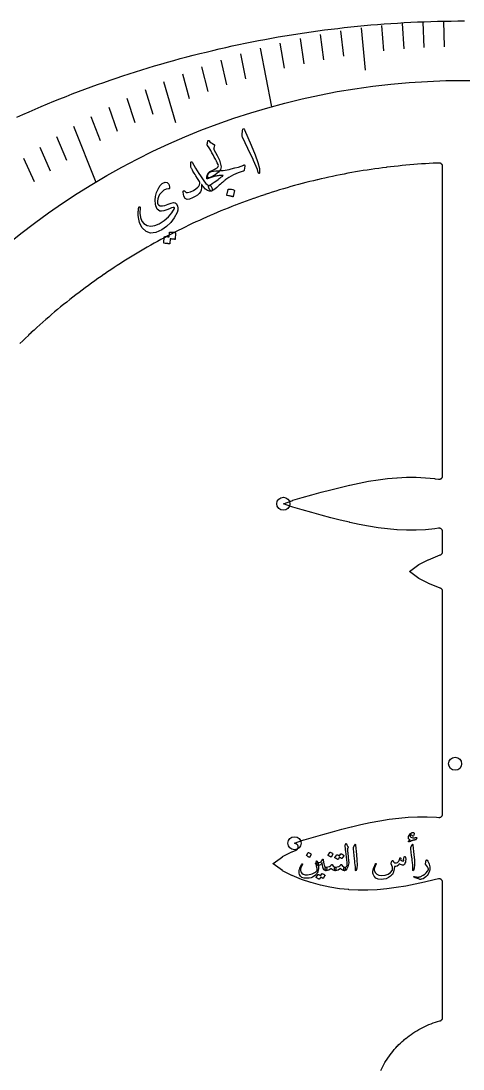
# Model space of a CAD drawing. Header units: millimetres. Extents: x -79 to 79, y -79 to 79.
# Drawn here: x -32.2 to -0.1, y 3 to 79.2 of the extents above; entities that cross this region are included whole.
import ezdxf

# ---------------------------------------------------------------- set-up
doc = ezdxf.new("R2010")
doc.units = ezdxf.units.MM
for name, color, linetype in [('CUT_INNER', 6, 'Continuous'), ('CUT_OUTER', 1, 'Continuous'), ('ENGRAVE', 7, 'Continuous'), ('ENGRAVE_FINE', 8, 'Continuous'), ('TEXT', 5, 'Continuous')]:
    doc.layers.add(name, color=color, linetype=linetype)

msp = doc.modelspace()

# ---------------------------------------------------------------- linework, layer by layer
at = {"layer": 'CUT_INNER'}
msp.add_lwpolyline([(-6.085, 2.8797), (-6.0139, 3.0254), (-6.0125, 3.0281), (-5.9378, 3.1721), (-5.9364, 3.1748), (-5.8582, 3.3168), (-5.8567, 3.3195), (-5.775, 3.4596), (-5.7734, 3.4622), (-5.6884, 3.6003), (-5.6867, 3.6029), (-5.5983, 3.7388), (-5.5966, 3.7414), (-5.5048, 3.8751), (-5.5031, 3.8776), (-5.4081, 4.009), (-5.4063, 4.0115), (-5.3081, 4.1405), (-5.3062, 4.1429), (-5.2049, 4.2695), (-5.2029, 4.2719), (-5.0985, 4.396), (-5.0965, 4.3983), (-4.9891, 4.5198), (-4.987, 4.5221), (-4.8767, 4.6409), (-4.8746, 4.6431), (-4.7613, 4.7591), (-4.7591, 4.7613), (-4.6431, 4.8746), (-4.6409, 4.8767), (-4.5221, 4.987), (-4.5198, 4.9891), (-4.3983, 5.0965), (-4.396, 5.0985), (-4.2719, 5.2029), (-4.2695, 5.2049), (-4.1429, 5.3062), (-4.1405, 5.3081), (-4.0115, 5.4063), (-4.009, 5.4081), (-3.8776, 5.5031), (-3.8751, 5.5048), (-3.7414, 5.5966), (-3.7388, 5.5983), (-3.6029, 5.6867), (-3.6003, 5.6884), (-3.4622, 5.7734), (-3.4596, 5.775), (-3.3195, 5.8567), (-3.3168, 5.8582), (-3.1748, 5.9364), (-3.1721, 5.9378), (-3.0281, 6.0125), (-3.0254, 6.0139), (-2.8797, 6.085), (-2.8769, 6.0863), (-2.7295, 6.1538), (-2.7267, 6.1551), (-2.5776, 6.219), (-2.5748, 6.2201), (-2.4242, 6.2803), (-2.4214, 6.2814), (-2.2694, 6.3379), (-2.2665, 6.339), (-2.1132, 6.3917), (-2.1102, 6.3927), (-1.9557, 6.4417), (-1.9527, 6.4425), (-1.797, 6.4877), (-1.794, 6.4885), (-1.7703, 6.4948), (-1.7462, 6.5024), (-1.7231, 6.5125), (-1.701, 6.5248), (-1.6804, 6.5393), (-1.6613, 6.5558), (-1.6439, 6.5741), (-1.6285, 6.5941), (-1.6152, 6.6156), (-1.6041, 6.6383), (-1.5954, 6.6619), (-1.5891, 6.6864), (-1.5853, 6.7113), (-1.584, 6.7365), (-1.584, 16.5679), (-1.5851, 16.5917), (-1.5886, 16.6154), (-1.5942, 16.6387), (-1.6021, 16.6613), (-1.6121, 16.683), (-1.6241, 16.7037), (-1.638, 16.7231), (-1.6538, 16.7411), (-1.6712, 16.7576), (-1.69, 16.7722), (-1.7102, 16.7851), (-1.7316, 16.7959), (-1.7538, 16.8047), (-1.7768, 16.8112), (-1.8003, 16.8156), (-1.8242, 16.8177), (-1.8481, 16.8175), (-1.8719, 16.815), (-1.8953, 16.8102), (-2.2008, 16.7329), (-2.2026, 16.7325), (-2.8892, 16.5698), (-2.8916, 16.5693), (-3.5776, 16.4208), (-3.5806, 16.4202), (-4.266, 16.289), (-4.2696, 16.2884), (-4.9544, 16.1776), (-4.9586, 16.177), (-5.6428, 16.0897), (-5.6476, 16.0892), (-6.3313, 16.0282), (-6.3365, 16.0279), (-7.0197, 15.9959), (-7.0255, 15.9957), (-7.7082, 15.9952), (-7.7144, 15.9954), (-8.3967, 16.0285), (-8.4032, 16.029), (-9.0853, 16.0979), (-9.092, 16.0988), (-9.7739, 16.2053), (-9.7808, 16.2066), (-10.4625, 16.3525), (-10.4695, 16.3542), (-11.1512, 16.5417), (-11.1583, 16.5439), (-11.8396, 16.7758), (-11.8472, 16.7786), (-12.5277, 17.0602), (-12.5365, 17.0643), (-13.2162, 17.4093), (-13.2207, 17.4118), (-13.225, 17.4148), (-13.9046, 17.9177), (-13.9091, 17.9214), (-13.9046, 17.925), (-13.225, 18.428), (-13.2207, 18.4309), (-13.2162, 18.4335), (-12.5365, 18.7785), (-12.5277, 18.7826), (-12.2363, 18.9031), (-12.2137, 18.9138), (-12.1922, 18.9268), (-12.1722, 18.9418), (-12.1537, 18.9587), (-12.1371, 18.9774), (-12.1224, 18.9977), (-12.1098, 19.0193), (-12.0994, 19.0421), (-12.0914, 19.0658), (-12.0858, 19.0902), (-12.0826, 19.115), (-12.0819, 19.1401), (-12.0838, 19.165), (-12.0881, 19.1897), (-12.0949, 19.2138), (-12.104, 19.2371), (-12.1155, 19.2593), (-12.1291, 19.2804), (-12.1447, 19.2999), (-12.1622, 19.3178), (-12.1815, 19.3338), (-12.2022, 19.3479), (-12.2242, 19.3598), (-12.2473, 19.3694), (-12.3462, 19.4049), (-12.3514, 19.4071), (-12.3462, 19.4093), (-11.6671, 19.6533), (-11.6599, 19.6557), (-10.9755, 19.8562), (-10.9742, 19.8566), (-10.287, 20.05), (-9.5984, 20.2387), (-8.9094, 20.4214), (-8.9081, 20.4217), (-8.221, 20.5956), (-8.2191, 20.596), (-7.5325, 20.7587), (-7.5302, 20.7592), (-6.8441, 20.9077), (-6.8412, 20.9083), (-6.1557, 21.0395), (-6.1522, 21.0401), (-5.4673, 21.1509), (-5.4632, 21.1515), (-4.7789, 21.2388), (-4.7742, 21.2393), (-4.0905, 21.3003), (-4.0852, 21.3006), (-3.4021, 21.3326), (-3.3963, 21.3327), (-2.7136, 21.3333), (-2.7074, 21.3331), (-2.025, 21.3), (-2.0186, 21.2995), (-1.8591, 21.2834), (-1.8346, 21.2821), (-1.81, 21.2832), (-1.7857, 21.2868), (-1.7619, 21.2927), (-1.7387, 21.301), (-1.7165, 21.3114), (-1.6954, 21.324), (-1.6757, 21.3386), (-1.6574, 21.3551), (-1.6409, 21.3733), (-1.6263, 21.393), (-1.6136, 21.4141), (-1.6031, 21.4363), (-1.5948, 21.4594), (-1.5888, 21.4833), (-1.5852, 21.5076), (-1.584, 21.5321), (-1.584, 37.7228), (-1.5851, 37.7467), (-1.5886, 37.7703), (-1.5942, 37.7935), (-1.6021, 37.8161), (-1.612, 37.8378), (-1.624, 37.8585), (-1.6379, 37.8779), (-1.6536, 37.8959), (-1.671, 37.9123), (-1.6898, 37.927), (-1.7099, 37.9398), (-1.7312, 37.9507), (-1.7534, 37.9595), (-1.9275, 38.0187), (-1.9351, 38.0216), (-2.6156, 38.3031), (-2.6244, 38.3072), (-3.3041, 38.6522), (-3.3086, 38.6547), (-3.3129, 38.6577), (-3.9925, 39.1607), (-3.997, 39.1643), (-3.9925, 39.168), (-3.3129, 39.6709), (-3.3086, 39.6739), (-3.3041, 39.6764), (-2.6244, 40.0214), (-2.6156, 40.0255), (-1.9351, 40.3071), (-1.9275, 40.3099), (-1.7534, 40.3691), (-1.7312, 40.3779), (-1.7099, 40.3888), (-1.6898, 40.4016), (-1.671, 40.4163), (-1.6536, 40.4327), (-1.6379, 40.4507), (-1.624, 40.4702), (-1.612, 40.4908), (-1.6021, 40.5125), (-1.5942, 40.5351), (-1.5886, 40.5583), (-1.5851, 40.582), (-1.584, 40.6058), (-1.584, 42.065), (-1.5851, 42.0889), (-1.5886, 42.1126), (-1.5943, 42.1359), (-1.6022, 42.1585), (-1.6122, 42.1803), (-1.6242, 42.201), (-1.6382, 42.2204), (-1.654, 42.2385), (-1.6714, 42.2549), (-1.6904, 42.2696), (-1.7106, 42.2824), (-1.732, 42.2932), (-1.7543, 42.3019), (-1.7774, 42.3085), (-1.8009, 42.3128), (-1.8248, 42.3148), (-1.8488, 42.3145), (-1.8726, 42.312), (-2.1404, 42.2701), (-2.1471, 42.2693), (-2.8292, 42.2004), (-2.8357, 42.1999), (-3.5181, 42.1667), (-3.5242, 42.1666), (-4.207, 42.1671), (-4.2127, 42.1672), (-4.8959, 42.1992), (-4.9012, 42.1996), (-5.5849, 42.2606), (-5.5896, 42.2611), (-6.2739, 42.3484), (-6.278, 42.349), (-6.9628, 42.4597), (-6.9664, 42.4604), (-7.6518, 42.5915), (-7.6548, 42.5921), (-8.3408, 42.7406), (-8.3432, 42.7411), (-9.0298, 42.9038), (-9.0316, 42.9043), (-9.7187, 43.0781), (-9.7201, 43.0785), (-10.4071, 43.2606), (-11.096, 43.4493), (-11.7849, 43.6433), (-11.7861, 43.6436), (-12.4706, 43.8442), (-12.4777, 43.8465), (-13.1569, 44.0906), (-13.162, 44.0927), (-13.1569, 44.0949), (-12.4777, 44.339), (-12.4706, 44.3413), (-11.7861, 44.5418), (-11.7849, 44.5422), (-11.0976, 44.7356), (-10.4091, 44.9243), (-9.7201, 45.107), (-9.7187, 45.1073), (-9.0316, 45.2812), (-9.0298, 45.2816), (-8.3432, 45.4443), (-8.3408, 45.4449), (-7.6548, 45.5933), (-7.6518, 45.5939), (-6.9664, 45.7251), (-6.9628, 45.7257), (-6.278, 45.8365), (-6.2739, 45.8371), (-5.5896, 45.9244), (-5.5849, 45.9249), (-4.9012, 45.9859), (-4.8959, 45.9862), (-4.2127, 46.0182), (-4.207, 46.0184), (-3.5242, 46.0189), (-3.5181, 46.0187), (-2.8357, 45.9856), (-2.8292, 45.9851), (-2.1471, 45.9162), (-2.1404, 45.9153), (-1.8726, 45.8735), (-1.8488, 45.8709), (-1.8248, 45.8707), (-1.8009, 45.8727), (-1.7774, 45.877), (-1.7543, 45.8835), (-1.732, 45.8923), (-1.7106, 45.9031), (-1.6904, 45.9159), (-1.6714, 45.9306), (-1.654, 45.947), (-1.6382, 45.965), (-1.6242, 45.9845), (-1.6122, 46.0052), (-1.6022, 46.027), (-1.5943, 46.0496), (-1.5886, 46.0728), (-1.5851, 46.0966), (-1.584, 46.1205), (-1.584, 68.6172), (-1.5853, 68.6423), (-1.589, 68.6672), (-1.5953, 68.6916), (-1.604, 68.7152), (-1.615, 68.7378), (-1.6282, 68.7592), (-1.6435, 68.7792), (-1.6608, 68.7975), (-1.6798, 68.814), (-1.7003, 68.8285), (-1.7222, 68.8409), (-1.7453, 68.851), (-1.7692, 68.8587), (-1.7938, 68.864), (-1.8188, 68.8668), (-1.844, 68.867), (-1.9861, 68.8614), (-1.9876, 68.8613), (-2.2697, 68.8483), (-2.2712, 68.8482), (-2.5532, 68.8335), (-2.5548, 68.8334), (-2.8367, 68.817), (-2.8382, 68.8169), (-3.12, 68.7987), (-3.1215, 68.7986), (-3.4032, 68.7787), (-3.4048, 68.7786), (-3.6863, 68.7569), (-3.6878, 68.7568), (-3.9693, 68.7334), (-3.9708, 68.7333), (-4.2521, 68.7082), (-4.2536, 68.7081), (-4.5347, 68.6813), (-4.5362, 68.6811), (-4.8172, 68.6526), (-4.8187, 68.6524), (-5.0995, 68.6221), (-5.101, 68.622), (-5.3815, 68.59), (-5.3831, 68.5898), (-5.6634, 68.5561), (-5.665, 68.5559), (-5.9451, 68.5205), (-5.9466, 68.5203), (-6.2266, 68.4831), (-6.2281, 68.4829), (-6.5078, 68.4441), (-6.5093, 68.4439), (-6.7888, 68.4033), (-6.7903, 68.4031), (-7.0695, 68.3608), (-7.071, 68.3605), (-7.3499, 68.3165), (-7.3515, 68.3163), (-7.6301, 68.2706), (-7.6316, 68.2703), (-7.91, 68.2229), (-7.9115, 68.2226), (-8.1896, 68.1735), (-8.1911, 68.1732), (-8.4689, 68.1224), (-8.4704, 68.1221), (-8.7478, 68.0696), (-8.7494, 68.0693), (-9.0265, 68.015), (-9.028, 68.0147), (-9.3048, 67.9588), (-9.3063, 67.9585), (-9.5827, 67.9009), (-9.5842, 67.9005), (-9.8603, 67.8412), (-9.8618, 67.8409), (-10.1375, 67.7799), (-10.139, 67.7795), (-10.4144, 67.7168), (-10.4159, 67.7165), (-10.6908, 67.652), (-10.6923, 67.6517), (-10.9668, 67.5856), (-10.9683, 67.5852), (-11.2425, 67.5175), (-11.2439, 67.5171), (-11.5177, 67.4476), (-11.5191, 67.4473), (-11.7924, 67.3761), (-11.7939, 67.3757), (-12.0667, 67.3029), (-12.0682, 67.3025), (-12.3406, 67.228), (-12.3421, 67.2276), (-12.614, 67.1515), (-12.6155, 67.1511), (-12.887, 67.0732), (-12.8884, 67.0728), (-13.1594, 66.9933), (-13.1609, 66.9929), (-13.4313, 66.9118), (-13.4328, 66.9113), (-13.7028, 66.8285), (-13.7043, 66.8281), (-13.9737, 66.7436), (-13.9752, 66.7431), (-14.2441, 66.657), (-14.2456, 66.6566), (-14.514, 66.5688), (-14.5154, 66.5683), (-14.7833, 66.4789), (-14.7848, 66.4784), (-15.0521, 66.3874), (-15.0535, 66.3869), (-15.3203, 66.2942), (-15.3217, 66.2937), (-15.5879, 66.1994), (-15.5893, 66.1989), (-15.8549, 66.1029), (-15.8563, 66.1024), (-16.1213, 66.0048), (-16.1228, 66.0043), (-16.3872, 65.9051), (-16.3886, 65.9045), (-16.6524, 65.8037), (-16.6538, 65.8032), (-16.917, 65.7007), (-16.9184, 65.7002), (-17.1809, 65.5961), (-17.1823, 65.5955), (-17.4442, 65.4899), (-17.4456, 65.4893), (-17.7069, 65.382), (-17.7083, 65.3815), (-17.9688, 65.2726), (-17.9702, 65.272), (-18.2301, 65.1615), (-18.2315, 65.1609), (-18.4907, 65.0489), (-18.4922, 65.0483), (-18.7507, 64.9346), (-18.7521, 64.934), (-19.0099, 64.8188), (-19.0113, 64.8181), (-19.2684, 64.7013), (-19.2698, 64.7007), (-19.5261, 64.5823), (-19.5275, 64.5817), (-19.7832, 64.4617), (-19.7846, 64.4611), (-20.0395, 64.3395), (-20.0408, 64.3389), (-20.295, 64.2158), (-20.2964, 64.2151), (-20.5498, 64.0905), (-20.5511, 64.0898), (-20.8038, 63.9636), (-20.8051, 63.9629), (-21.057, 63.8352), (-21.0584, 63.8345), (-21.3094, 63.7052), (-21.3108, 63.7045), (-21.561, 63.5737), (-21.5624, 63.573), (-21.8118, 63.4406), (-21.8132, 63.4399), (-22.0618, 63.306), (-22.0632, 63.3053), (-22.311, 63.1699), (-22.3123, 63.1691), (-22.5593, 63.0322), (-22.5606, 63.0315), (-22.8068, 62.893), (-22.8081, 62.8923), (-23.0534, 62.7523), (-23.0547, 62.7516), (-23.2991, 62.6101), (-23.3004, 62.6094), (-23.544, 62.4664), (-23.5453, 62.4656), (-23.788, 62.3212), (-23.7893, 62.3204), (-24.031, 62.1745), (-24.0323, 62.1737), (-24.2732, 62.0263), (-24.2745, 62.0255), (-24.5145, 61.8766), (-24.5158, 61.8758), (-24.7548, 61.7255), (-24.7561, 61.7246), (-24.9942, 61.5728), (-24.9955, 61.572), (-25.2327, 61.4187), (-25.234, 61.4179), (-25.4702, 61.2632), (-25.4715, 61.2623), (-25.7068, 61.1062), (-25.708, 61.1053), (-25.9424, 60.9477), (-25.9436, 60.9469), (-26.177, 60.7878), (-26.1782, 60.7869), (-26.4106, 60.6265), (-26.4119, 60.6256), (-26.6432, 60.4637), (-26.6445, 60.4628), (-26.8749, 60.2995), (-26.8761, 60.2986), (-27.1055, 60.1339), (-27.1067, 60.133), (-27.3351, 59.9669), (-27.3363, 59.966), (-27.5636, 59.7985), (-27.5649, 59.7975), (-27.7912, 59.6286), (-27.7924, 59.6277), (-28.0177, 59.4574), (-28.0189, 59.4565), (-28.2431, 59.2848), (-28.2443, 59.2839), (-28.4674, 59.1108), (-28.4687, 59.1099), (-28.6907, 58.9355), (-28.6919, 58.9345), (-28.913, 58.7587), (-28.9142, 58.7578), (-29.1341, 58.5806), (-29.1353, 58.5797), (-29.3541, 58.4012), (-29.3553, 58.4002), (-29.573, 58.2204), (-29.5742, 58.2194), (-29.7908, 58.0383), (-29.792, 58.0373), (-30.0075, 57.8548), (-30.0087, 57.8538), (-30.2231, 57.67), (-30.2243, 57.669), (-30.4375, 57.4839), (-30.4387, 57.4829), (-30.6508, 57.2965), (-30.6519, 57.2955), (-30.8629, 57.1078), (-30.8641, 57.1068), (-31.0739, 56.9178), (-31.075, 56.9167), (-31.2837, 56.7265), (-31.2848, 56.7254), (-31.4923, 56.5339), (-31.4934, 56.5328), (-31.6997, 56.34), (-31.7008, 56.339), (-31.9059, 56.1449), (-31.907, 56.1438), (-32.111, 55.9485), (-32.1121, 55.9474), (-32.3148, 55.7508)], dxfattribs=at)
at = {"layer": 'CUT_OUTER'}
msp.add_lwpolyline([(-32.5395, 72.2068), (-32.0958, 72.4051), (-31.6509, 72.6007), (-31.2049, 72.7935), (-30.7576, 72.9836), (-30.3092, 73.171), (-29.8597, 73.3556), (-29.409, 73.5374), (-28.9573, 73.7165), (-28.5044, 73.8928), (-28.0505, 74.0663), (-27.5955, 74.237), (-27.1394, 74.4049), (-26.6824, 74.57), (-26.2243, 74.7323), (-25.7653, 74.8918), (-25.3053, 75.0485), (-24.8443, 75.2024), (-24.3824, 75.3534), (-23.9196, 75.5016), (-23.4559, 75.647), (-22.9913, 75.7895), (-22.5258, 75.9291), (-22.0595, 76.0659), (-21.5923, 76.1998), (-21.1244, 76.3309), (-20.6556, 76.459), (-20.1861, 76.5843), (-19.7158, 76.7068), (-19.2448, 76.8263), (-18.773, 76.9429), (-18.3005, 77.0567), (-17.8274, 77.1675), (-17.3536, 77.2754), (-16.8791, 77.3805), (-16.404, 77.4826), (-15.9282, 77.5818), (-15.4519, 77.678), (-14.975, 77.7714), (-14.4975, 77.8618), (-14.0195, 77.9493), (-13.5409, 78.0339), (-13.0619, 78.1155), (-12.5823, 78.1941), (-12.1023, 78.2699), (-11.6218, 78.3427), (-11.1409, 78.4125), (-10.6595, 78.4794), (-10.1778, 78.5433), (-9.6957, 78.6043), (-9.2132, 78.6623), (-8.7304, 78.7173), (-8.2472, 78.7694), (-7.7637, 78.8186), (-7.28, 78.8647), (-6.7959, 78.9079), (-6.3116, 78.9481), (-5.8271, 78.9853), (-5.3423, 79.0196), (-4.8574, 79.0509), (-4.3722, 79.0792), (-3.8869, 79.1046), (-3.4015, 79.1269), (-2.9159, 79.1463), (-2.4302, 79.1627), (-1.9444, 79.1761), (-1.8128, 79.179), (-1.4578, 79.1866), (-0.9719, 79.194), (-0.486, 79.1985), (0, 79.2)], dxfattribs=at)
at = {"layer": 'ENGRAVE'}
for points in [[(-14.8558, 77.2145), (-14.0362, 72.9548)], [(-28.4138, 71.5462), (-26.7985, 67.4789)]]:
    msp.add_lwpolyline(points, dxfattribs=at)
for centre, radius in [((0, 22.6319), 52.2438), ((-13.1629, 44.0927), 0.4752), ((-0.6749, 25.1852), 0.4752), ((-12.3522, 19.4071), 0.4752)]:
    msp.add_circle(centre, radius, dxfattribs=at)
at = {"layer": 'ENGRAVE_FINE'}
for points in [[(-7.5127, 78.6989), (-7.219, 75.6217)], [(-6.0184, 78.8789), (-5.8774, 77.0301)], [(-4.5186, 79.0192), (-4.4128, 77.1685)], [(-3.0147, 79.1196), (-2.9441, 77.2675)], [(-1.508, 79.1799), (-1.4728, 77.3269)], [(-11.9495, 77.9235), (-11.668, 76.0881)], [(-10.4796, 78.2208), (-10.2331, 76.3813)], [(-9.0002, 78.4794), (-8.7888, 76.6362)], [(-13.4086, 77.5879), (-13.0922, 75.7573)], [(-17.7092, 76.3565), (-17.2887, 74.5435)], [(-16.2897, 76.8038), (-15.9038, 74.9844)], [(-19.1131, 75.8732), (-18.6581, 74.0672)], [(-21.8696, 74.8015), (-20.997, 71.8169)], [(-20.5002, 75.3547), (-20.0109, 73.5561)], [(-23.2201, 74.2146), (-22.6625, 72.4327)], [(-24.5507, 73.5948), (-23.9593, 71.822)], [(-25.8604, 72.9428), (-25.2354, 71.1797)], [(-27.1484, 72.2596), (-26.4899, 70.5067)], [(-29.6557, 70.8033), (-28.9307, 69.0724)], [(-30.8734, 70.0321), (-30.1155, 68.313)], [(-32.0661, 69.2336), (-31.2756, 67.5268)]]:
    msp.add_lwpolyline(points, dxfattribs=at)
at = {"layer": 'TEXT'}
for points in [[(-16.1302, 71.2308), (-16.1117, 71.3341), (-16.0837, 71.3774), (-16.0462, 71.361), (-15.9993, 71.2846), (-15.5065, 70.1616), (-15.2087, 69.4707), (-15.0094, 68.9062), (-14.9066, 68.4688), (-14.8993, 68.1587), (-14.9072, 68.1306), (-14.9167, 68.1137), (-14.928, 68.108), (-14.9411, 68.1136), (-14.9538, 68.1248), (-14.9655, 68.141), (-14.9763, 68.162), (-14.9862, 68.1879), (-15.0536, 68.3929), (-15.1345, 68.6072), (-15.229, 68.8308), (-15.3373, 69.0636), (-15.3644, 69.1248), (-15.4396, 69.2895), (-15.5632, 69.5575), (-15.7356, 69.9288), (-16.1284, 70.7483), (-16.1461, 70.7929), (-16.1577, 70.8357), (-16.1632, 70.8765), (-16.1625, 70.9155)], [(-17.9033, 68.751), (-17.9656, 68.8804), (-18.0327, 69.016), (-18.1047, 69.1577), (-18.1816, 69.3055), (-18.264, 69.4599), (-18.3523, 69.6213), (-18.4467, 69.7897), (-18.5472, 69.965), (-18.6799, 70.1324), (-18.6903, 70.157), (-18.6966, 70.182), (-18.6988, 70.2072), (-18.6969, 70.2327), (-18.695, 70.2462), (-18.6917, 70.2642), (-18.6871, 70.2868), (-18.681, 70.3139), (-18.674, 70.3457), (-18.6664, 70.3824), (-18.6583, 70.4241), (-18.6495, 70.4706), (-18.646, 70.486), (-18.6394, 70.4986), (-18.6295, 70.5085), (-18.6164, 70.5156), (-18.6042, 70.5177), (-18.592, 70.5144), (-18.5799, 70.5057), (-18.5678, 70.4917), (-18.4988, 70.4133), (-18.4176, 70.3428), (-18.3243, 70.2803), (-18.219, 70.2257), (-18.1916, 70.2095), (-18.1757, 70.1889), (-18.1713, 70.1639), (-18.1785, 70.1345), (-18.2284, 69.9606), (-18.2302, 69.9409), (-18.2269, 69.9171), (-18.2186, 69.8893), (-18.2053, 69.8574), (-17.9767, 69.4229), (-17.8155, 69.0652), (-17.7208, 68.7847), (-17.6919, 68.5816), (-17.7405, 68.3889), (-17.8806, 68.2023), (-18.1116, 68.0208), (-18.4331, 67.8431), (-18.5611, 67.7988), (-18.6389, 67.8126), (-18.6666, 67.8847), (-18.6439, 68.0152), (-18.6381, 68.0336), (-18.6325, 68.0516), (-18.627, 68.0691), (-18.6216, 68.0863), (-18.6165, 68.103), (-18.6115, 68.1194), (-18.6066, 68.1353), (-18.602, 68.1509), (-18.5878, 68.1825), (-18.5663, 68.2098), (-18.5376, 68.2326), (-18.5017, 68.2509), (-18.3365, 68.3235), (-18.1933, 68.3935), (-18.0719, 68.461), (-17.9725, 68.5261), (-17.9202, 68.573), (-17.8912, 68.626), (-17.8856, 68.6854), (-17.9033, 68.751)], [(-18.5469, 67.2467), (-18.5072, 67.2443), (-18.4705, 67.2299), (-18.4369, 67.2034), (-18.4063, 67.1648), (-18.3757, 67.1141), (-18.3523, 67.0631), (-18.3361, 67.0119), (-18.3271, 66.9603), (-18.326, 66.9136), (-18.3335, 66.8768), (-18.3498, 66.8498), (-18.3748, 66.8327), (-18.5258, 66.8145), (-18.6783, 66.8635), (-18.8325, 66.9798), (-18.9887, 67.1634), (-19.0128, 67.1963), (-19.0337, 67.2248), (-19.0514, 67.2489), (-19.0658, 67.2686), (-19.0771, 67.2839), (-19.0852, 67.2949), (-19.09, 67.3015), (-19.0916, 67.3037), (-19.1042, 67.3142), (-19.1126, 67.315), (-19.1169, 67.306), (-19.117, 67.2874), (-19.1189, 67.0785), (-19.1455, 66.9036), (-19.197, 66.7625), (-19.2733, 66.6551), (-19.4021, 66.5413), (-19.5641, 66.4339), (-19.7595, 66.3325), (-19.9882, 66.2365), (-20.1604, 66.2145), (-20.2956, 66.2908), (-20.3937, 66.466), (-20.454, 66.7404), (-20.4552, 66.7763), (-20.4499, 66.8055), (-20.4381, 66.8281), (-20.4198, 66.8441), (-20.398, 66.8517), (-20.3757, 66.8493), (-20.3529, 66.8369), (-20.3295, 66.8144), (-20.2798, 66.7663), (-20.2315, 66.7347), (-20.1847, 66.7195), (-20.1394, 66.7207), (-19.9113, 66.7846), (-19.707, 66.872), (-19.5261, 66.9835), (-19.3683, 67.1192), (-19.3072, 67.1953), (-19.2664, 67.2801), (-19.2462, 67.3736), (-19.2464, 67.4758), (-19.2663, 67.5157), (-19.3187, 67.6061), (-19.4037, 67.7468), (-19.5215, 67.9378), (-19.5838, 68.0403), (-19.64, 68.1329), (-19.6898, 68.2156), (-19.7334, 68.2886), (-19.7708, 68.3509), (-19.8019, 68.4021), (-19.8268, 68.442), (-19.8455, 68.4708), (-19.8704, 68.5163), (-19.8876, 68.5584), (-19.8971, 68.5971), (-19.8987, 68.6323), (-19.8968, 68.6778), (-19.8948, 68.7201), (-19.8929, 68.7594), (-19.8911, 68.7957), (-19.8896, 68.8287), (-19.8887, 68.8584), (-19.8885, 68.8847), (-19.889, 68.9078), (-19.8875, 68.927), (-19.8814, 68.9422), (-19.8707, 68.9532), (-19.8555, 68.9601), (-19.8359, 68.961), (-19.8191, 68.9567), (-19.8048, 68.9472), (-19.7933, 68.9325), (-19.6645, 68.7104), (-19.5403, 68.5009), (-19.4207, 68.3039), (-19.3058, 68.1194), (-19.1958, 67.9474), (-19.0909, 67.7877), (-18.9913, 67.6404), (-18.8967, 67.5054), (-18.7998, 67.383), (-18.7092, 67.2991), (-18.625, 67.2537), (-18.5469, 67.2467)], [(-18.0769, 68.2976), (-17.9483, 68.2995), (-17.8165, 68.3063), (-17.6815, 68.318), (-17.5432, 68.3346), (-17.4021, 68.3555), (-17.2586, 68.3802), (-17.1127, 68.4087), (-16.9644, 68.441), (-16.6801, 68.5085), (-16.432, 68.5778), (-16.2199, 68.6495), (-16.0437, 68.724), (-16.0243, 68.7308), (-16.0068, 68.7316), (-15.9912, 68.7265), (-15.9775, 68.7154), (-15.9666, 68.7004), (-15.9598, 68.6833), (-15.9568, 68.6643), (-15.9577, 68.6432), (-16.0113, 68.3449), (-16.018, 68.3201), (-16.0312, 68.3009), (-16.051, 68.2874), (-16.0773, 68.2794), (-16.4511, 68.1534), (-16.7974, 68.0008), (-17.1158, 67.8224), (-17.4056, 67.6188), (-17.4216, 67.6071), (-17.4482, 67.5856), (-17.4855, 67.5542), (-17.5335, 67.5129), (-17.592, 67.4618), (-17.6611, 67.4006), (-17.7405, 67.3295), (-17.8304, 67.2483), (-18.0049, 67.0935), (-18.1534, 66.9725), (-18.2766, 66.8855), (-18.3748, 66.8327), (-18.4048, 66.8317), (-18.4407, 66.8511), (-18.4825, 66.891), (-18.5303, 66.9514), (-18.5878, 67.0576), (-18.609, 67.1426), (-18.5938, 67.2063), (-18.5423, 67.2486), (-18.4564, 67.295), (-18.3378, 67.3708), (-18.1862, 67.4756), (-18.0012, 67.6092), (-17.9078, 67.6768), (-17.8259, 67.7359), (-17.7556, 67.7866), (-17.6968, 67.8289), (-17.65, 67.8627), (-17.6155, 67.888), (-17.5932, 67.9049), (-17.5834, 67.9132), (-17.5799, 67.9171), (-17.5768, 67.9204), (-17.5743, 67.9232), (-17.5722, 67.9256), (-17.5703, 67.9275), (-17.5682, 67.9291), (-17.5661, 67.9304), (-17.5638, 67.9315), (-17.5524, 67.9439), (-17.5496, 67.953), (-17.5555, 67.9588), (-17.57, 67.9611), (-17.6319, 67.9653), (-17.6959, 67.9663), (-17.7621, 67.964), (-17.8303, 67.9584), (-17.9008, 67.9499), (-17.9736, 67.9386), (-18.0487, 67.9247), (-18.1262, 67.908), (-18.2017, 67.8901), (-18.2756, 67.8707), (-18.3479, 67.8499), (-18.4187, 67.8275), (-18.4871, 67.8036), (-18.5526, 67.7781), (-18.615, 67.751), (-18.6745, 67.7224), (-18.6911, 67.7178), (-18.7043, 67.7195), (-18.7139, 67.7273), (-18.7201, 67.7412), (-18.7227, 67.7695), (-18.7233, 67.7979), (-18.7219, 67.8264), (-18.7186, 67.8551), (-18.7138, 67.8844), (-18.7081, 67.9147), (-18.7014, 67.9461), (-18.6938, 67.9785), (-18.674, 68.0422), (-18.6496, 68.095), (-18.6206, 68.1368), (-18.5871, 68.1677), (-18.4925, 68.2216), (-18.3759, 68.2614), (-18.2373, 68.2868), (-18.0769, 68.2976)], [(-21.5143, 66.9929), (-21.6845, 66.9699), (-21.8488, 66.8916), (-22.0067, 66.758), (-22.1575, 66.5692), (-22.2379, 66.4203), (-22.2886, 66.2652), (-22.3095, 66.1041), (-22.301, 65.9369), (-22.2931, 65.9067), (-22.2791, 65.8781), (-22.259, 65.8514), (-22.2328, 65.8263), (-22.1142, 65.7675), (-21.9604, 65.7559), (-21.7713, 65.791), (-21.5465, 65.8724), (-21.3254, 65.9537), (-21.1526, 65.9874), (-21.0284, 65.9741), (-20.9529, 65.9141), (-20.8696, 65.7525), (-20.8306, 65.5915), (-20.8355, 65.4312), (-20.8842, 65.2716), (-21.0946, 64.8851), (-21.3514, 64.5467), (-21.6556, 64.2553), (-22.0082, 64.0097), (-22.434, 63.8186), (-22.81, 63.7783), (-23.1385, 63.8903), (-23.4202, 64.1563), (-23.5258, 64.3298), (-23.609, 64.536), (-23.6693, 64.775), (-23.7061, 65.047), (-23.71, 65.1262), (-23.7117, 65.2036), (-23.7113, 65.2794), (-23.7088, 65.3535), (-23.704, 65.4262), (-23.6969, 65.4982), (-23.6874, 65.5692), (-23.6755, 65.6394), (-23.6657, 65.6711), (-23.6515, 65.6895), (-23.6329, 65.6948), (-23.61, 65.6868), (-23.5912, 65.6715), (-23.5785, 65.6529), (-23.5719, 65.631), (-23.5712, 65.6057), (-23.5915, 65.2177), (-23.5526, 64.8988), (-23.4561, 64.6488), (-23.3036, 64.4672), (-23.0593, 64.3222), (-22.7924, 64.2715), (-22.5023, 64.3143), (-22.1877, 64.4502), (-21.8169, 64.6852), (-21.5081, 64.9477), (-21.2609, 65.2392), (-21.0749, 65.5609), (-21.0658, 65.5848), (-21.0672, 65.6035), (-21.079, 65.6172), (-21.1012, 65.6257), (-21.1745, 65.6258), (-21.2889, 65.5998), (-21.4444, 65.5475), (-21.6408, 65.4683), (-21.8443, 65.3949), (-22.0133, 65.365), (-22.148, 65.3788), (-22.2484, 65.4368), (-22.3271, 65.5254), (-22.3899, 65.6286), (-22.4366, 65.7464), (-22.467, 65.8791), (-22.4872, 66.16), (-22.4583, 66.4428), (-22.3796, 66.7272), (-22.2508, 67.013), (-22.2136, 67.0838), (-22.1751, 67.1483), (-22.1355, 67.2062), (-22.0948, 67.2577), (-22.0533, 67.3029), (-22.0115, 67.3419), (-21.9695, 67.3747), (-21.9273, 67.4013), (-21.7451, 67.4703), (-21.6019, 67.4472), (-21.4981, 67.3323), (-21.4332, 67.1262), (-21.4292, 67.0642), (-21.4414, 67.0213), (-21.4697, 66.9976), (-21.5143, 66.9929)], [(-17.173, 66.9502), (-17.1696, 66.9582), (-17.163, 66.9648), (-17.1533, 66.9699), (-17.1404, 66.9735), (-17.0383, 66.9708), (-16.9382, 66.9578), (-16.8403, 66.9345), (-16.7445, 66.9009), (-16.7339, 66.8943), (-16.7272, 66.8861), (-16.7246, 66.8765), (-16.7258, 66.8653), (-16.8023, 66.4311), (-16.8069, 66.4196), (-16.8162, 66.4137), (-16.8301, 66.4134), (-16.8488, 66.4185), (-16.865, 66.423), (-16.8902, 66.4293), (-16.9245, 66.4374), (-16.9678, 66.4473), (-17.0209, 66.4588), (-17.0841, 66.4716), (-17.1577, 66.4857), (-17.2415, 66.501), (-17.2532, 66.5044), (-17.2604, 66.5096), (-17.2631, 66.5166), (-17.2614, 66.5253)], [(-21.4457, 63.8103), (-21.4433, 63.8185), (-21.4377, 63.8257), (-21.4288, 63.8317), (-21.4167, 63.8366), (-21.3668, 63.8418), (-21.3174, 63.8446), (-21.2684, 63.845), (-21.22, 63.843), (-21.1716, 63.8385), (-21.1229, 63.8313), (-21.0739, 63.8214), (-21.0245, 63.8089), (-21.0133, 63.8031), (-21.0055, 63.7948), (-21.001, 63.7842), (-20.9999, 63.7711), (-21.0275, 63.3313), (-21.0307, 63.324), (-21.0387, 63.3199), (-21.0517, 63.3188), (-21.0695, 63.3208), (-21.0828, 63.3242), (-21.1034, 63.3278), (-21.1313, 63.3314), (-21.1665, 63.335), (-21.2094, 63.3388), (-21.2605, 63.3429), (-21.3197, 63.3473), (-21.387, 63.3519), (-21.4071, 63.0089), (-21.4101, 62.9971), (-21.4184, 62.9902), (-21.4319, 62.9883), (-21.4507, 62.9914), (-21.467, 62.994), (-21.4923, 62.9975), (-21.5266, 63.0018), (-21.57, 63.0068), (-21.6231, 63.0124), (-21.6862, 63.0181), (-21.7594, 63.024), (-21.8429, 63.0299), (-21.8529, 63.033), (-21.8592, 63.038), (-21.862, 63.045), (-21.8612, 63.054), (-21.8301, 63.4836), (-21.8278, 63.4919), (-21.8223, 63.499), (-21.8135, 63.5052), (-21.8014, 63.5102), (-21.7601, 63.5169), (-21.7188, 63.521), (-21.6775, 63.5226), (-21.6363, 63.5217), (-21.5952, 63.5186), (-21.5545, 63.5135), (-21.5141, 63.5065), (-21.4741, 63.4974)], [(-3.5639, 19.6498), (-3.5999, 19.643), (-3.6333, 19.6366), (-3.6641, 19.6306), (-3.6923, 19.6249), (-3.7178, 19.6194), (-3.7403, 19.6139), (-3.7599, 19.6083), (-3.7765, 19.6028), (-3.7934, 19.5965), (-3.8138, 19.5887), (-3.8376, 19.5793), (-3.8649, 19.5683), (-3.8956, 19.5556), (-3.9298, 19.541), (-3.9674, 19.5246), (-4.0084, 19.5062), (-4.0252, 19.5007), (-4.0395, 19.5007), (-4.0514, 19.5062), (-4.0609, 19.5172), (-4.0666, 19.5443), (-4.0506, 19.5759), (-4.0128, 19.612), (-3.9532, 19.6525), (-3.9988, 19.6784), (-4.0333, 19.7064), (-4.0568, 19.7364), (-4.0692, 19.7685), (-4.0716, 19.8291), (-4.0568, 19.8948), (-4.0247, 19.9657), (-3.9753, 20.0418), (-3.9165, 20.11), (-3.8559, 20.1571), (-3.7936, 20.1831), (-3.7296, 20.1882), (-3.6939, 20.1792), (-3.6695, 20.1605), (-3.6566, 20.1322), (-3.655, 20.0943), (-3.6613, 20.0532), (-3.6716, 20.0156), (-3.6861, 19.9814), (-3.7047, 19.9507), (-3.7234, 19.9291), (-3.7406, 19.9196), (-3.7565, 19.9222), (-3.771, 19.9369), (-3.7876, 19.9588), (-3.8069, 19.9749), (-3.829, 19.985), (-3.8538, 19.9894), (-3.8799, 19.9894), (-3.9028, 19.9838), (-3.9227, 19.9728), (-3.9394, 19.9562), (-3.9517, 19.9362), (-3.9553, 19.9176), (-3.9503, 19.9003), (-3.9367, 19.8844), (-3.8856, 19.8467), (-3.8235, 19.8189), (-3.7503, 19.8011), (-3.6661, 19.7933), (-3.6588, 19.7936), (-3.6506, 19.7944), (-3.6415, 19.7957), (-3.6316, 19.7975), (-3.6208, 19.7996), (-3.6091, 19.802), (-3.5966, 19.8045), (-3.5833, 19.8071), (-3.5688, 19.8098), (-3.5556, 19.8123), (-3.5439, 19.8146), (-3.5336, 19.8168), (-3.5244, 19.8186), (-3.5163, 19.8199), (-3.5092, 19.8207), (-3.5032, 19.8209), (-3.4918, 19.8197), (-3.4825, 19.8161), (-3.4752, 19.8101), (-3.4701, 19.8016), (-3.4668, 19.7935), (-3.4652, 19.7857), (-3.4654, 19.7783), (-3.4673, 19.7712), (-3.494, 19.7212), (-3.5191, 19.6843), (-3.5424, 19.6605), (-3.5639, 19.6498)], [(-8.6773, 19.2301), (-8.6586, 19.2751), (-8.6441, 19.3108), (-8.6338, 19.3373), (-8.6276, 19.3543), (-8.6227, 19.3652), (-8.6165, 19.373), (-8.6089, 19.3776), (-8.6, 19.3792), (-8.5898, 19.3775), (-8.5813, 19.3723), (-8.5746, 19.3637), (-8.5696, 19.3516), (-8.5466, 19.2924), (-8.5192, 19.2391), (-8.4873, 19.1916), (-8.4509, 19.15), (-8.4407, 19.1367), (-8.4377, 19.1217), (-8.4421, 19.105), (-8.4536, 19.0865), (-8.5144, 19.0009), (-8.5102, 18.9626), (-8.5061, 18.925), (-8.5019, 18.8881), (-8.4978, 18.8518), (-8.4937, 18.8163), (-8.4895, 18.7814), (-8.4854, 18.7473), (-8.4812, 18.7138), (-8.4431, 18.4039), (-8.4198, 18.1616), (-8.4113, 17.987), (-8.4177, 17.88), (-8.4698, 17.6858), (-8.5378, 17.5424), (-8.6217, 17.4498), (-8.7214, 17.4078), (-8.7242, 17.4078), (-8.727, 17.4078), (-8.7297, 17.4078), (-8.7325, 17.4078), (-8.7489, 17.4234), (-8.7594, 17.4589), (-8.7641, 17.5145), (-8.7629, 17.5901), (-8.7603, 17.618), (-8.7525, 17.6384), (-8.7396, 17.6512), (-8.7214, 17.6563), (-8.6514, 17.6703), (-8.5931, 17.6957), (-8.5465, 17.7324), (-8.5116, 17.7806), (-8.5139, 17.8384), (-8.5182, 17.9041), (-8.5243, 17.9778), (-8.5323, 18.0594), (-8.5421, 18.1486), (-8.5534, 18.2451), (-8.5662, 18.3488), (-8.5806, 18.4598), (-8.5939, 18.5688), (-8.6062, 18.6669), (-8.6174, 18.7538), (-8.6276, 18.8297), (-8.6364, 18.8946), (-8.6434, 18.9485), (-8.6488, 18.9913), (-8.6524, 19.023), (-8.68, 19.1804), (-8.6809, 19.1959), (-8.6807, 19.2094), (-8.6795, 19.2208), (-8.6773, 19.2301)], [(-7.9925, 19.2577), (-7.9661, 19.3088), (-7.9449, 19.3267), (-7.9289, 19.3115), (-7.918, 19.2632), (-7.8545, 18.5868), (-7.8167, 18.1716), (-7.8082, 17.8399), (-7.8291, 17.5918), (-7.8793, 17.4272), (-7.8885, 17.4137), (-7.8966, 17.4065), (-7.9037, 17.4054), (-7.9097, 17.4106), (-7.9145, 17.4187), (-7.918, 17.4292), (-7.9201, 17.4422), (-7.9208, 17.4575), (-7.9208, 17.5771), (-7.9263, 17.704), (-7.9373, 17.838), (-7.9539, 17.9794), (-7.9575, 18.0163), (-7.9684, 18.116), (-7.9865, 18.2786), (-8.0119, 18.504), (-8.0726, 19.0037), (-8.074, 19.0303), (-8.0726, 19.0548), (-8.0685, 19.0772), (-8.0616, 19.0976)], [(-3.8152, 19.2577), (-3.7888, 19.3088), (-3.7676, 19.3267), (-3.7515, 19.3115), (-3.7406, 19.2632), (-3.6771, 18.5868), (-3.6393, 18.1716), (-3.6309, 17.8399), (-3.6518, 17.5918), (-3.702, 17.4272), (-3.7111, 17.4137), (-3.7192, 17.4065), (-3.7263, 17.4054), (-3.7323, 17.4106), (-3.7372, 17.4187), (-3.7406, 17.4292), (-3.7427, 17.4422), (-3.7434, 17.4575), (-3.7434, 17.5771), (-3.7489, 17.704), (-3.76, 17.838), (-3.7765, 17.9794), (-3.7801, 18.0163), (-3.791, 18.116), (-3.8091, 18.2786), (-3.8345, 18.504), (-3.8952, 19.0037), (-3.8966, 19.0303), (-3.8952, 19.0548), (-3.8911, 19.0772), (-3.8842, 19.0976)], [(-11.3526, 18.7221), (-11.3492, 18.7255), (-11.3444, 18.7276), (-11.3382, 18.7283), (-11.3306, 18.7276), (-11.2769, 18.7058), (-11.2263, 18.6793), (-11.1789, 18.6479), (-11.1345, 18.6116), (-11.1302, 18.6061), (-11.1283, 18.6006), (-11.1288, 18.5951), (-11.1318, 18.5895), (-11.2615, 18.3797), (-11.2664, 18.3747), (-11.2726, 18.3735), (-11.2802, 18.3761), (-11.2891, 18.3825), (-11.2969, 18.388), (-11.3092, 18.3963), (-11.3259, 18.4073), (-11.3471, 18.4211), (-11.3732, 18.4377), (-11.4044, 18.457), (-11.4408, 18.4791), (-11.4824, 18.504), (-11.4879, 18.5081), (-11.4907, 18.5122), (-11.4907, 18.5164), (-11.4879, 18.5205)], [(-9.7761, 18.7414), (-9.7727, 18.7448), (-9.7678, 18.7469), (-9.7616, 18.7476), (-9.754, 18.7469), (-9.7004, 18.7252), (-9.6498, 18.6986), (-9.6024, 18.6672), (-9.558, 18.631), (-9.5537, 18.6254), (-9.5518, 18.6199), (-9.5523, 18.6144), (-9.5553, 18.6089), (-9.685, 18.399), (-9.6899, 18.394), (-9.6961, 18.3928), (-9.7037, 18.3954), (-9.7126, 18.4018), (-9.7204, 18.4073), (-9.7326, 18.4156), (-9.7494, 18.4266), (-9.7706, 18.4405), (-9.7967, 18.457), (-9.8279, 18.4763), (-9.8643, 18.4984), (-9.9059, 18.5233), (-9.9114, 18.5274), (-9.9142, 18.5316), (-9.9142, 18.5357), (-9.9114, 18.5398)], [(-8.9893, 18.6282), (-8.9858, 18.6316), (-8.981, 18.6337), (-8.9748, 18.6344), (-8.9672, 18.6337), (-8.94, 18.6235), (-8.9137, 18.6123), (-8.8882, 18.6001), (-8.8636, 18.5868), (-8.8397, 18.5723), (-8.8163, 18.5564), (-8.7935, 18.5392), (-8.7711, 18.5205), (-8.7668, 18.5148), (-8.7649, 18.5088), (-8.7654, 18.5024), (-8.7684, 18.4957), (-8.9009, 18.2858), (-8.9045, 18.2831), (-8.9099, 18.2831), (-8.9169, 18.2858), (-8.9257, 18.2914), (-8.9318, 18.2964), (-8.9416, 18.3034), (-8.9553, 18.3123), (-8.9727, 18.3231), (-8.9941, 18.336), (-9.0196, 18.3511), (-9.0493, 18.3684), (-9.0831, 18.388), (-9.188, 18.2251), (-9.1929, 18.2201), (-9.1991, 18.2189), (-9.2067, 18.2215), (-9.2157, 18.2279), (-9.2234, 18.2334), (-9.2357, 18.2417), (-9.2524, 18.2527), (-9.2736, 18.2665), (-9.2997, 18.2831), (-9.3309, 18.3024), (-9.3673, 18.3245), (-9.4089, 18.3493), (-9.4132, 18.3535), (-9.4151, 18.3576), (-9.4146, 18.3618), (-9.4117, 18.3659), (-9.2764, 18.5675), (-9.2729, 18.5709), (-9.2681, 18.573), (-9.2619, 18.5737), (-9.2543, 18.573), (-9.2312, 18.5655), (-9.2087, 18.5568), (-9.187, 18.5468), (-9.166, 18.5357), (-9.1456, 18.5235), (-9.1259, 18.5105), (-9.1069, 18.4966), (-9.0886, 18.4819)], [(-4.3674, 18.4101), (-4.3625, 18.4222), (-4.3563, 18.4308), (-4.3487, 18.436), (-4.3398, 18.4377), (-4.3282, 18.4363), (-4.3184, 18.4322), (-4.3103, 18.4253), (-4.3039, 18.4156), (-4.2882, 18.3811), (-4.277, 18.3383), (-4.2702, 18.2872), (-4.268, 18.2279), (-4.274, 18.1309), (-4.2921, 18.0387), (-4.3223, 17.9514), (-4.3646, 17.8689), (-4.3791, 17.8491), (-4.395, 17.8337), (-4.4122, 17.8229), (-4.4309, 17.8165), (-4.4983, 17.8122), (-4.571, 17.8241), (-4.6488, 17.8522), (-4.7318, 17.8965), (-4.8017, 17.8008), (-4.8844, 17.7371), (-4.9798, 17.7055), (-5.088, 17.706), (-5.0915, 17.6478), (-5.0966, 17.5918), (-5.1033, 17.538), (-5.1115, 17.4865), (-5.1212, 17.4369), (-5.1325, 17.3889), (-5.1454, 17.3424), (-5.1598, 17.2974), (-5.1933, 17.2163), (-5.2385, 17.1414), (-5.2954, 17.0727), (-5.3641, 17.0103), (-5.5247, 16.9033), (-5.6947, 16.828), (-5.874, 16.7846), (-6.0626, 16.7728), (-6.275, 16.8016), (-6.4429, 16.877), (-6.5663, 16.999), (-6.6452, 17.1676), (-6.6559, 17.2284), (-6.6576, 17.3002), (-6.6504, 17.383), (-6.6341, 17.4769), (-6.6081, 17.5797), (-6.5713, 17.6867), (-6.5239, 17.7978), (-6.4657, 17.9131), (-6.4611, 17.9204), (-6.4554, 17.9255), (-6.4486, 17.9286), (-6.4409, 17.9297), (-6.4331, 17.929), (-6.4264, 17.9269), (-6.4207, 17.9235), (-6.416, 17.9186), (-6.4129, 17.9116), (-6.4119, 17.9041), (-6.4129, 17.8964), (-6.416, 17.8883), (-6.4899, 17.7348), (-6.5375, 17.6087), (-6.5589, 17.5098), (-6.5541, 17.4382), (-6.4844, 17.2803), (-6.3746, 17.1656), (-6.2248, 17.094), (-6.035, 17.0655), (-5.7696, 17.0824), (-5.5449, 17.1497), (-5.361, 17.2674), (-5.2178, 17.4355), (-5.2183, 17.5462), (-5.2364, 17.6632), (-5.2721, 17.7864), (-5.3254, 17.9159), (-5.3322, 17.929), (-5.3358, 17.9407), (-5.3363, 17.9511), (-5.3337, 17.96), (-5.3189, 17.9908), (-5.3047, 18.0197), (-5.2913, 18.0468), (-5.2785, 18.0719), (-5.2664, 18.0947), (-5.255, 18.115), (-5.2443, 18.1327), (-5.2343, 18.1478), (-5.2286, 18.1542), (-5.2226, 18.1568), (-5.2162, 18.1556), (-5.2095, 18.1505), (-5.206, 18.1468), (-5.2012, 18.1409), (-5.195, 18.1329), (-5.1874, 18.1229), (-5.1788, 18.1109), (-5.1694, 18.0967), (-5.1594, 18.0805), (-5.1487, 18.0622), (-5.127, 18.027), (-5.1087, 18.0015), (-5.0939, 17.9856), (-5.0825, 17.9794), (-5.0107, 17.9733), (-4.9389, 17.9856), (-4.8671, 18.0161), (-4.7953, 18.065), (-4.7693, 18.0974), (-4.7436, 18.1505), (-4.7182, 18.2244), (-4.6932, 18.319), (-4.6908, 18.3279), (-4.6863, 18.3355), (-4.6797, 18.3417), (-4.6711, 18.3466), (-4.663, 18.3497), (-4.6552, 18.3507), (-4.6478, 18.3497), (-4.6407, 18.3466), (-4.6302, 18.3293), (-4.6262, 18.2969), (-4.6288, 18.2493), (-4.638, 18.1864), (-4.5822, 18.1523), (-4.5227, 18.1298), (-4.4593, 18.1191), (-4.3922, 18.1202), (-4.3931, 18.1404), (-4.3957, 18.1568), (-4.4, 18.1694), (-4.406, 18.1782), (-4.4129, 18.1864), (-4.4171, 18.1947), (-4.4185, 18.203), (-4.4171, 18.2113)], [(-10.6873, 18.0567), (-10.6715, 18.0288), (-10.6572, 17.9977), (-10.6445, 17.9632), (-10.6334, 17.9255), (-10.6242, 17.8844), (-10.6172, 17.8396), (-10.6124, 17.7912), (-10.6099, 17.7392), (-10.6084, 17.6858), (-10.6093, 17.6332), (-10.6125, 17.5815), (-10.6182, 17.5307), (-10.6263, 17.4806), (-10.6369, 17.431), (-10.6498, 17.3819), (-10.6652, 17.3333), (-10.7064, 17.2412), (-10.7639, 17.1552), (-10.8376, 17.0755), (-10.9275, 17.002), (-11.0325, 16.9399), (-11.1518, 16.8943), (-11.2852, 16.8653), (-11.4327, 16.8529), (-11.6438, 16.8655), (-11.8075, 16.9171), (-11.924, 17.0077), (-11.9932, 17.1373), (-12.0137, 17.2306), (-12.0201, 17.3257), (-12.0124, 17.4225), (-11.9904, 17.521), (-11.9746, 17.5715), (-11.9573, 17.6208), (-11.9387, 17.6688), (-11.9187, 17.7157), (-11.8973, 17.7615), (-11.8745, 17.8065), (-11.8503, 17.8506), (-11.8248, 17.8938), (-11.818, 17.901), (-11.8117, 17.9062), (-11.8056, 17.9093), (-11.7999, 17.9103), (-11.7923, 17.9095), (-11.7861, 17.9069), (-11.7813, 17.9026), (-11.7778, 17.8965), (-11.7759, 17.8893), (-11.7758, 17.8814), (-11.7773, 17.8727), (-11.7806, 17.8634), (-11.8624, 17.6934), (-11.909, 17.548), (-11.9204, 17.427), (-11.8966, 17.3305), (-11.8243, 17.2256), (-11.7205, 17.1538), (-11.5854, 17.1152), (-11.4189, 17.1097), (-11.2921, 17.1229), (-11.1739, 17.1462), (-11.0643, 17.1795), (-10.9634, 17.2229), (-10.8785, 17.2712), (-10.8087, 17.3223), (-10.7542, 17.3761), (-10.7149, 17.4327), (-10.7135, 17.4357), (-10.7121, 17.4393), (-10.7107, 17.4433), (-10.7093, 17.4479), (-10.708, 17.4531), (-10.7066, 17.4593), (-10.7052, 17.4663), (-10.7038, 17.4741), (-10.7019, 17.4842), (-10.7017, 17.4979), (-10.7033, 17.5153), (-10.7066, 17.5362), (-10.7111, 17.5608), (-10.7162, 17.589), (-10.7221, 17.6209), (-10.7287, 17.6563), (-10.7442, 17.7273), (-10.7632, 17.7909), (-10.7856, 17.8474), (-10.8115, 17.8965), (-10.8136, 17.904), (-10.8143, 17.9124), (-10.8136, 17.9219), (-10.8115, 17.9324), (-10.7646, 18.1064), (-10.7616, 18.1148), (-10.7583, 18.1209), (-10.7547, 18.1245), (-10.7508, 18.1257), (-10.748, 18.1266), (-10.7452, 18.1264), (-10.7425, 18.1252), (-10.7397, 18.1229), (-10.7282, 18.1126), (-10.7156, 18.0981), (-10.7019, 18.0795), (-10.6873, 18.0567)], [(-10.0688, 17.4078), (-10.1242, 17.4211), (-10.1716, 17.4444), (-10.2112, 17.4777), (-10.2427, 17.521), (-10.2679, 17.582), (-10.2938, 17.6764), (-10.3204, 17.8042), (-10.3477, 17.9656), (-10.3494, 17.9719), (-10.3518, 17.9745), (-10.3549, 17.9733), (-10.3587, 17.9683), (-10.4072, 17.8945), (-10.4643, 17.8386), (-10.5301, 17.8006), (-10.6044, 17.7806), (-10.6469, 17.7832), (-10.6804, 17.802), (-10.7049, 17.837), (-10.7204, 17.8883), (-10.7231, 17.9464), (-10.7121, 17.9856), (-10.6873, 18.0058), (-10.6486, 18.007), (-10.5489, 18.0051), (-10.4622, 18.038), (-10.3887, 18.1059), (-10.3283, 18.2085), (-10.3195, 18.2251), (-10.3097, 18.2361), (-10.2988, 18.2417), (-10.2869, 18.2417), (-10.2747, 18.237), (-10.2655, 18.2285), (-10.2595, 18.2163), (-10.2565, 18.2002), (-10.2395, 18.0377), (-10.2213, 17.909), (-10.2022, 17.8141), (-10.182, 17.753), (-10.1594, 17.7148), (-10.133, 17.686), (-10.1028, 17.6665), (-10.0688, 17.6563), (-10.0372, 17.6439), (-10.017, 17.6177), (-10.0082, 17.5776), (-10.0108, 17.5238), (-10.0206, 17.471), (-10.0336, 17.4341), (-10.0496, 17.413), (-10.0688, 17.4078)], [(-9.3951, 17.6563), (-9.3732, 17.6493), (-9.3572, 17.6418), (-9.347, 17.6341), (-9.3427, 17.626), (-9.3406, 17.6135), (-9.3399, 17.5984), (-9.3406, 17.5804), (-9.3427, 17.5597), (-9.3532, 17.4933), (-9.3654, 17.4458), (-9.3794, 17.4173), (-9.3951, 17.4078), (-9.4697, 17.4184), (-9.5442, 17.4499), (-9.6188, 17.5026), (-9.6933, 17.5763), (-9.7644, 17.5088), (-9.8507, 17.4582), (-9.9521, 17.4246), (-10.0688, 17.4078), (-10.0814, 17.4104), (-10.0916, 17.4182), (-10.0993, 17.4311), (-10.1047, 17.4493), (-10.1268, 17.5652), (-10.1292, 17.5782), (-10.1282, 17.5921), (-10.1237, 17.6072), (-10.1157, 17.6232), (-10.1066, 17.6356), (-10.0957, 17.6453), (-10.0831, 17.6522), (-10.0688, 17.6563), (-9.9294, 17.677), (-9.8148, 17.7143), (-9.7251, 17.7682), (-9.6602, 17.8386), (-9.6526, 17.8482), (-9.6436, 17.8551), (-9.6333, 17.8593), (-9.6215, 17.8606), (-9.6106, 17.8591), (-9.6029, 17.8544), (-9.5982, 17.8467), (-9.5967, 17.8358), (-9.5963, 17.8254), (-9.5953, 17.8165), (-9.5936, 17.8089), (-9.5911, 17.8027), (-9.5447, 17.7469), (-9.4966, 17.704), (-9.4467, 17.6738), (-9.3951, 17.6563)], [(-8.7214, 17.6563), (-8.6995, 17.6493), (-8.6835, 17.6418), (-8.6733, 17.6341), (-8.669, 17.626), (-8.6669, 17.6135), (-8.6662, 17.5984), (-8.6669, 17.5804), (-8.669, 17.5597), (-8.6795, 17.4933), (-8.6918, 17.4458), (-8.7057, 17.4173), (-8.7214, 17.4078), (-8.796, 17.4184), (-8.8705, 17.4499), (-8.9451, 17.5026), (-9.0196, 17.5763), (-9.0907, 17.5088), (-9.177, 17.4582), (-9.2785, 17.4246), (-9.3951, 17.4078), (-9.4077, 17.4104), (-9.4179, 17.4182), (-9.4257, 17.4311), (-9.431, 17.4493), (-9.4531, 17.5652), (-9.4555, 17.5782), (-9.4545, 17.5921), (-9.45, 17.6072), (-9.4421, 17.6232), (-9.4329, 17.6356), (-9.422, 17.6453), (-9.4094, 17.6522), (-9.3951, 17.6563), (-9.2557, 17.677), (-9.1411, 17.7143), (-9.0514, 17.7682), (-8.9865, 17.8386), (-8.9789, 17.8482), (-8.9699, 17.8551), (-8.9596, 17.8593), (-8.9478, 17.8606), (-8.937, 17.8591), (-8.9292, 17.8544), (-8.9245, 17.8467), (-8.923, 17.8358), (-8.9226, 17.8254), (-8.9216, 17.8165), (-8.9199, 17.8089), (-8.9175, 17.8027), (-8.871, 17.7469), (-8.8229, 17.704), (-8.773, 17.6738), (-8.7214, 17.6563)], [(-2.7688, 18.1782), (-2.7672, 18.1832), (-2.7653, 18.1871), (-2.7631, 18.1901), (-2.7605, 18.192), (-2.7527, 18.1927), (-2.7432, 18.1892), (-2.732, 18.1816), (-2.7191, 18.1699), (-2.6687, 18.11), (-2.6252, 18.0408), (-2.5886, 17.9623), (-2.5589, 17.8745), (-2.5358, 17.7799), (-2.5217, 17.6867), (-2.5165, 17.5949), (-2.5203, 17.5045), (-2.5448, 17.3854), (-2.5852, 17.2712), (-2.6414, 17.1618), (-2.7135, 17.0572), (-2.7998, 16.9625), (-2.8985, 16.8853), (-3.0097, 16.8258), (-3.1332, 16.7839), (-3.1663, 16.7768), (-3.1995, 16.7749), (-3.2326, 16.7782), (-3.2657, 16.7866), (-3.3421, 16.8133), (-3.411, 16.838), (-3.4726, 16.8609), (-3.5267, 16.8819), (-3.5732, 16.9009), (-3.6119, 16.9181), (-3.6429, 16.9334), (-3.6661, 16.9468), (-3.6709, 16.9509), (-3.6744, 16.955), (-3.6764, 16.9592), (-3.6771, 16.9633), (-3.6766, 16.9687), (-3.6751, 16.9737), (-3.6725, 16.9783), (-3.6688, 16.9827), (-3.6642, 16.9859), (-3.6585, 16.9875), (-3.6518, 16.9873), (-3.644, 16.9854), (-3.5967, 16.9727), (-3.5515, 16.9623), (-3.5084, 16.9541), (-3.4673, 16.9481), (-3.428, 16.9444), (-3.39, 16.943), (-3.3534, 16.9437), (-3.3182, 16.9468), (-3.2831, 16.9524), (-3.2468, 16.9609), (-3.2092, 16.9724), (-3.1705, 16.9868), (-3.1305, 17.0043), (-3.0894, 17.0251), (-3.047, 17.0492), (-3.0035, 17.0765), (-2.8811, 17.1645), (-2.7764, 17.2601), (-2.6892, 17.3633), (-2.6197, 17.4741), (-2.6152, 17.4831), (-2.6128, 17.4934), (-2.6124, 17.5052), (-2.6142, 17.5183), (-2.6431, 17.5958), (-2.6887, 17.6819), (-2.7508, 17.7766), (-2.8295, 17.88), (-2.833, 17.8865), (-2.835, 17.8924), (-2.8357, 17.8976), (-2.835, 17.9021)], [(-10.3559, 17.1897), (-10.3525, 17.1932), (-10.3477, 17.1952), (-10.3414, 17.1959), (-10.3338, 17.1952), (-10.3067, 17.1851), (-10.2804, 17.1739), (-10.2549, 17.1616), (-10.2303, 17.1483), (-10.2064, 17.1338), (-10.183, 17.1179), (-10.1602, 17.1007), (-10.1378, 17.082), (-10.1335, 17.0764), (-10.1316, 17.0703), (-10.1321, 17.0639), (-10.1351, 17.0572), (-10.2676, 16.8474), (-10.2712, 16.8446), (-10.2766, 16.8446), (-10.2836, 16.8474), (-10.2924, 16.8529), (-10.2985, 16.858), (-10.3083, 16.865), (-10.3219, 16.8739), (-10.3394, 16.8846), (-10.3608, 16.8975), (-10.3863, 16.9126), (-10.416, 16.9299), (-10.4498, 16.9495), (-10.5547, 16.7866), (-10.5596, 16.7816), (-10.5658, 16.7804), (-10.5734, 16.783), (-10.5823, 16.7894), (-10.5901, 16.7949), (-10.6024, 16.8032), (-10.6191, 16.8142), (-10.6403, 16.828), (-10.6664, 16.8446), (-10.6976, 16.8639), (-10.734, 16.886), (-10.7756, 16.9109), (-10.7799, 16.915), (-10.7818, 16.9192), (-10.7813, 16.9233), (-10.7784, 16.9274), (-10.6431, 17.129), (-10.6396, 17.1324), (-10.6348, 17.1345), (-10.6286, 17.1352), (-10.621, 17.1345), (-10.5979, 17.127), (-10.5754, 17.1183), (-10.5537, 17.1084), (-10.5326, 17.0972), (-10.5123, 17.0851), (-10.4926, 17.072), (-10.4736, 17.0581), (-10.4553, 17.0434)]]:
    msp.add_lwpolyline(points, close=True, dxfattribs=at)

doc.saveas('drawing.dxf')
